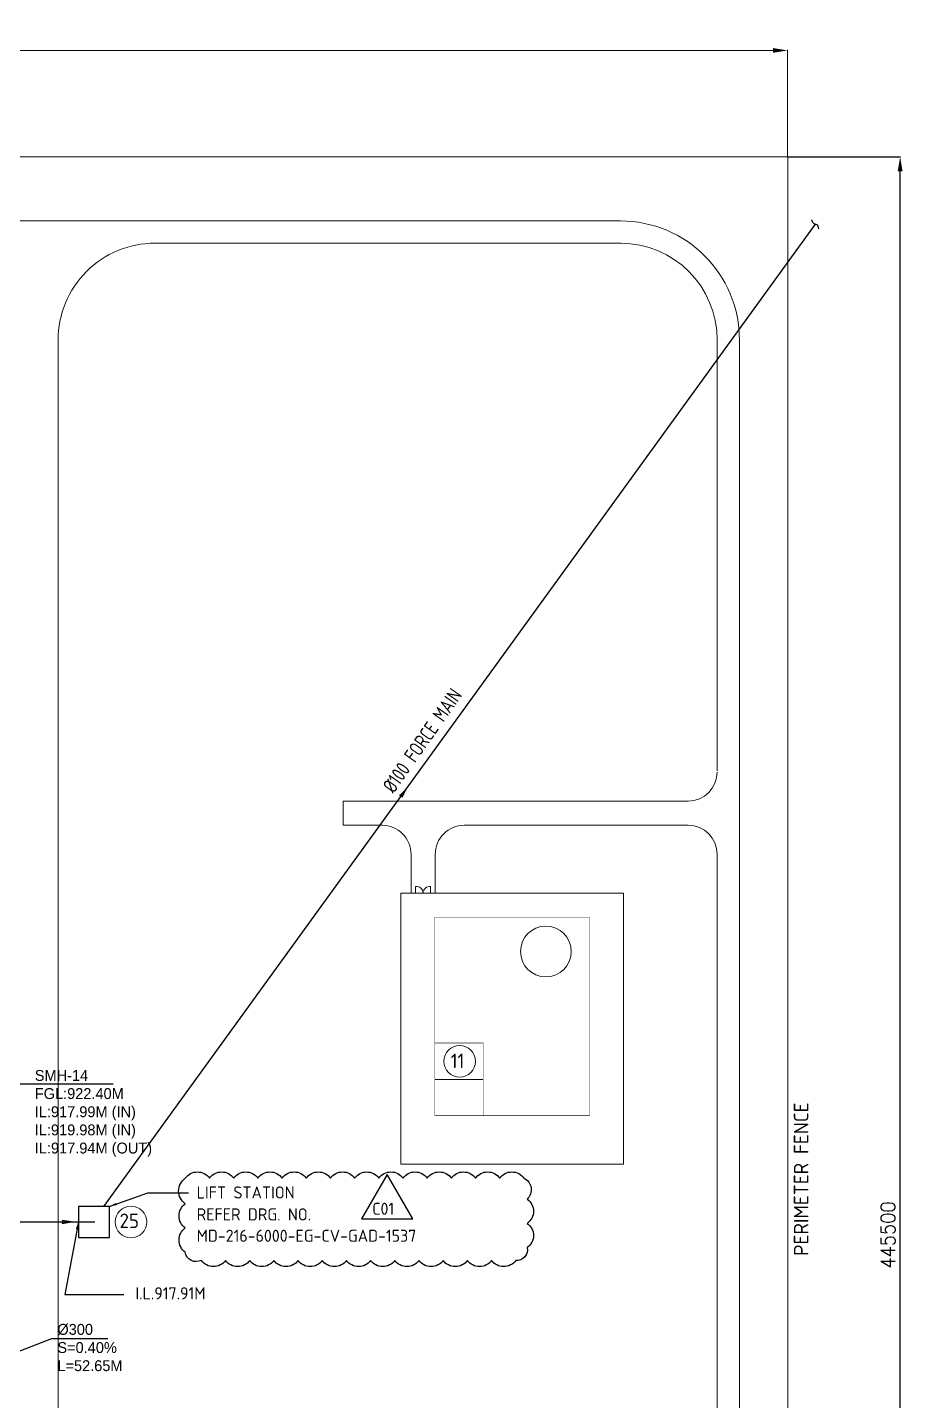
# Model space of a CAD drawing. Header units: metres. Extents: x 6917732 to 8046551, y 3602874 to 4094271.
# Drawn here: x 7337474 to 7518362, y 3810616 to 4094271 of the extents above; entities that cross this region are included whole.
import ezdxf

# ---------------------------------------------------------------- set-up
doc = ezdxf.new("R2010")
doc.units = ezdxf.units.M
doc.header["$LTSCALE"] = 0.5
doc.header["$MEASUREMENT"] = 0
doc.header["$PDMODE"] = 2
doc.header["$PDSIZE"] = 0.1
doc.linetypes.add('03000 - Plant Layout 1$0$CENTER2', pattern=[1.125, 0.75, -0.125, 0.125, -0.125])
doc.linetypes.add('HIDDEN2', pattern=[4.7625, 3.175, -1.5875])
doc.layers.get('0').update_dxf_attribs({"linetype": 'CONTINUOUS'})
doc.layers.get('Defpoints').update_dxf_attribs({"linetype": 'CONTINUOUS'})
for name, color, linetype, lineweight in [('AN-TEXT', 7, 'CONTINUOUS', 40), ('DIMENSION', 2, 'CONTINUOUS', 18), ('Sewer Line', 4, 'CONTINUOUS', 25)]:
    doc.layers.add(name, color=color, linetype=linetype, lineweight=lineweight)
for name, color, linetype in [('CI-BUILDING', 2, 'CONTINUOUS'), ('CI-CEN', 1, '03000 - Plant Layout 1$0$CENTER2'), ('CI-FENCE', 4, 'FENCELINE1'), ('CI-ROAD', 11, 'CONTINUOUS'), ('P-Detl-Note', 2, 'CONTINUOUS'), ('RD-TXT', 7, 'CONTINUOUS'), ('SANITARY', 6, 'CONTINUOUS'), ('TXT-BLDG NO', 20, 'CONTINUOUS')]:
    doc.layers.add(name, color=color, linetype=linetype)
doc.layers.get('CI-CEN').off()
doc.styles.add('3.5mm', font='ISO3098B.shx', dxfattribs={"height": 3.5})
doc.styles.add('BASE PLAN SEWER$0$Style-font061', font='font061.shx')
doc.styles.add('ROMANS', font='ROMANS.shx', dxfattribs={"width": 0.9})
doc.linetypes.add('FENCELINE1', pattern='A,6.35,-2.54,[133,ltypeshp.shx,S=2.54,R=0,X=-2.54,Y=0],-2.54,25.4', length=36.83)
doc.dimstyles.new('1-200', dxfattribs={"dimtxt": 3000, "dimasz": 3000, "dimexe": 1000, "dimexo": 1000, "dimgap": 1000, "dimtad": 1, "dimdec": 0, "dimdsep": 46, "dimtxsty": 'ROMANS', "dimcen": 0, "dimclrd": 5, "dimclre": 5, "dimclrt": 2, "dimadec": 0, "dimazin": 2, "dimtfac": 1, "dimtdec": 0, "dimtmove": 2, "dimatfit": 2, "dimfxl": 1, "dimtolj": 1, "dimtzin": 0, "dimlwd": -1, "dimlwe": -1, "dimarcsym": 0})

# ---------------------------------------------------------------- blocks, each defined once
blk = doc.blocks.new('flow direction')
at = {"layer": 'Sewer Line'}
for p, q in [((40, 70), (-380, 0)), ((-380, 0), (40, -70))]:
    blk.add_line(p, q, dxfattribs=at)
blk.add_arc((82, 0), 81.6, 120.66001, 239.33999, dxfattribs=at)
blk = doc.blocks.new('*D149')
at = {"layer": 'Defpoints', "color": 0, "lineweight": -3, "transparency": 16777216}
for p in [(7144316, 4089521), (7144316, 4067568, 33), (7494556, 4067567, 33)]:
    blk.add_point(p, dxfattribs=at)
at = {"layer": 'DIMENSION', "color": 5, "transparency": 16777216}
for p, q in [((7144316, 4067668), (7144316, 4089621)), ((7491556, 4089521), (7147316, 4089521)), ((7494556, 4067667), (7494556, 4089621))]:
    blk.add_line(p, q, dxfattribs=at)
at = {"layer": 'DIMENSION', "color": 5, "lineweight": -3, "transparency": 16777216}
for points in [[(7147316, 4090021), (7147316, 4089021), (7144316, 4089521)], [(7491556, 4090021), (7491556, 4089021), (7494556, 4089521)]]:
    blk.add_solid(points, dxfattribs=at)
at = {"layer": 'DIMENSION', "color": 2, "transparency": 16777216, "insert": (7319436, 4092021), "char_height": 3000, "attachment_point": 5, "style": 'ROMANS', "bg_fill": 3, "box_fill_scale": 1.25, "bg_fill_color": 256, "bg_fill_true_color": 13158600, "bg_fill_transparency": 0}
blk.add_mtext('\\A1;350240', dxfattribs=at)
blk = doc.blocks.new('*D150')
at = {"color": 5, "transparency": 16777216}
for p, q in [((7494656, 4067566), (7517962, 4067566)), ((7517862, 3625066), (7517862, 4064566)), ((7494656, 3622066), (7517962, 3622066))]:
    blk.add_line(p, q, dxfattribs=at)
at = {"color": 5, "lineweight": -3, "transparency": 16777216}
for points in [[(7517362, 4064566), (7518362, 4064566), (7517862, 4067566)], [(7517362, 3625066), (7518362, 3625066), (7517862, 3622066)]]:
    blk.add_solid(points, dxfattribs=at)
at = {"layer": 'Defpoints', "color": 0, "lineweight": -3, "transparency": 16777216}
for p in [(7494556, 4067566, 33), (7517862, 4067566), (7494556, 3622066, 33)]:
    blk.add_point(p, dxfattribs=at)
at = {"color": 2, "lineweight": -3, "transparency": 16777216, "insert": (7515362, 3844816), "char_height": 3000, "attachment_point": 5, "rotation": 90, "style": 'ROMANS', "bg_fill": 3, "box_fill_scale": 1.25, "bg_fill_color": 256, "bg_fill_true_color": 13158600, "bg_fill_transparency": 0}
blk.add_mtext('\\A1;445500', dxfattribs=at)
blk = doc.blocks.new('sdsxdc')
at = {"layer": 'CI-BUILDING', "color": 15, "lineweight": 0}
for p, q in [((7431668, 3876962, 37), (7421668, 3876962, 37)), ((7354399, 3850708, 25), (7347999, 3850708, 25)), ((7347999, 3850708, 25), (7347999, 3844308, 25)), ((7354399, 3844308, 25), (7354399, 3850708, 25)), ((7347999, 3844308, 25), (7354399, 3844308, 25))]:
    blk.add_line(p, q, dxfattribs=at)
at = {"layer": 'CI-BUILDING', "color": 15, "lineweight": 0, "extrusion": (2.03758e-07, 8.17205e-07, 1), "const_width": 100, "elevation": 42}
blk.add_lwpolyline([(7421669, 3910462), (7453669, 3910461), (7453668, 3869461), (7421668, 3869462)], close=True, dxfattribs=at)
at = {"layer": 'CI-BUILDING', "color": 15, "lineweight": 0, "const_width": 100, "elevation": 37, "flags": 128}
blk.add_lwpolyline([(7421668, 3884462), (7431668, 3884462), (7431668, 3869462), (7421668, 3869462)], close=True, dxfattribs=at)
at = {"layer": 'CI-BUILDING', "color": 15, "lineweight": 0}
blk.add_circle((7444631, 3903383, 33), 5243, dxfattribs=at)
at = {"layer": 'CI-FENCE', "color": 15, "linetype": 'FENCELINE1', "lineweight": 0, "ltscale": 0.5}
for p, q in [((7494656, 4067566, 33), (7144416, 4067566, 33)), ((7494656, 3622066, 33), (7494656, 4067566, 33))]:
    blk.add_line(p, q, dxfattribs=at)
at = {"layer": 'CI-FENCE', "color": 15, "linetype": 'FENCELINE1', "lineweight": 0, "ltscale": 0.5, "extrusion": (2.03758e-07, 8.17205e-07, 1), "elevation": 42, "flags": 128}
blk.add_lwpolyline([(7417717, 3859462), (7414668, 3859462), (7414669, 3915462), (7460669, 3915461), (7460668, 3859461), (7417717, 3859462)], dxfattribs=at)
at = {"layer": 'CI-FENCE', "color": 15, "lineweight": 0, "ltscale": 0.03, "extrusion": (2.03746e-07, -2.33986e-07, 1), "elevation": 1}
blk.add_lwpolyline([(7417717, 3915461), (7417717, 3916798, -0.4485295), (7419265, 3915461, -0.8780488)], format="xyb", dxfattribs=at)
at = {"layer": 'CI-FENCE', "color": 15, "lineweight": 0, "ltscale": 0.03, "extrusion": (-2.03725e-07, -2.34004e-07, 1), "elevation": -2}
blk.add_lwpolyline([(7420814, 3915461), (7420814, 3916798, 0.4485295), (7419265, 3915461, 0.8780488)], format="xyb", dxfattribs=at)
at = {"layer": 'CI-ROAD', "color": 15, "lineweight": 0}
for p, q in [((7460057, 4054298), (7217775, 4054308)), ((7460226, 4049698, 33), (7363810, 4049702, 33)), ((7343810, 4029701, 0), (7343818, 3892529, 0)), ((7480056, 3940729), (7480056, 4029996)), ((7484656, 3656640), (7484656, 4029698)), ((7402766, 3934461, 37), (7474056, 3934461, 37)), ((7480056, 3656640), (7480056, 3923461)), ((7343818, 3892529, 0), (7343812, 3803098, 51))]:
    blk.add_line(p, q, dxfattribs=at)
at = {"layer": 'CI-ROAD', "color": 15, "lineweight": 0, "elevation": 37}
for points in [[(7402766, 3929461), (7402766, 3934461)], [(7416766, 3915461), (7416766, 3923461)]]:
    blk.add_lwpolyline(points, dxfattribs=at)
for points in [[(7416766, 3915492), (7416766, 3923461, 0.4142136), (7410766, 3929461), (7402766, 3929461)], [(7421766, 3915492), (7421766, 3923461, -0.4142136), (7427766, 3929461), (7474056, 3929461)]]:
    blk.add_lwpolyline(points, format="xyb", dxfattribs=at)
at = {"layer": 'CI-ROAD', "color": 15, "lineweight": 0}
for centre, radius, start, end in [((7460056, 4029698), 24600, 0, 89.99783), ((7363810, 4029702, 33), 20000, 89.99783, 180.00336), ((7460056, 4029698), 20000, 0, 89.99783), ((7474056, 3940461), 6000, 270, 0), ((7474056, 3923461), 6000, 0, 90)]:
    blk.add_arc(centre, radius, start, end, dxfattribs=at)
blk = doc.blocks.new('A$C65520D9C')
at = {"layer": 'CI-CEN', "color": 8, "linetype": 'HIDDEN2', "lineweight": 0, "ltscale": 2000}
blk.add_blockref('sdsxdc', (-7494656, -4067566, -33), dxfattribs=at)
blk = doc.blocks.new('A$C021B369C')
at = {"layer": 'RD-TXT', "color": 2}
blk.add_blockref('A$C65520D9C', (0, 0), dxfattribs=at)

msp = doc.modelspace()

# ---------------------------------------------------------------- linework, layer by layer
at = {"layer": 'AN-TEXT', "color": 2, "lineweight": 15}
for centre in [(7426813.2, 3880701.4, -0.3), (7358890.3, 3847508, 31.1)]:
    msp.add_circle(centre, 3267.7, dxfattribs=at)
at = {"layer": 'CI-BUILDING', "elevation": 31.1, "flags": 128}
msp.add_lwpolyline([(7348031, 3844308), (7354431, 3844308), (7354431, 3850708), (7348031, 3850708)], close=True, dxfattribs=at)
at = {"layer": 'RD-TXT', "color": 2}
msp.add_lwpolyline([(7370103.5, 3856547.7, -0.52056705), (7375103.5, 3856547.7, -0.52056705), (7380103.5, 3856547.7, -0.52056705), (7385103.5, 3856547.7, -0.52056705), (7390103.5, 3856547.7, -0.52056705), (7395103.5, 3856547.7, -0.52056705), (7400103.5, 3856547.7, -0.52056705), (7405103.5, 3856547.7, -0.52056705), (7410103.5, 3856547.7, -0.52056705), (7415103.5, 3856547.7, -0.52056705), (7420103.5, 3856547.7, -0.52056705), (7425103.5, 3856547.7, -0.52056705), (7430103.5, 3856547.7, -0.52056705), (7435103.5, 3856547.7, -0.52056705), (7440103.5, 3856547.7, -0.52056705), (7440774.6, 3852218.8, -0.52056705), (7440774.6, 3847218.8, -0.52056705), (7440774.6, 3842218.8, -0.52056705), (7438417.2, 3839576.2, -0.52056705), (7433417.2, 3839576.2, -0.52056705), (7428417.2, 3839576.2, -0.52056705), (7423417.2, 3839576.2, -0.52056705), (7418417.2, 3839576.2, -0.52056705), (7413417.2, 3839576.2, -0.52056705), (7408417.2, 3839576.2, -0.52056705), (7403417.2, 3839576.2, -0.52056705), (7398417.2, 3839576.2, -0.52056705), (7393417.2, 3839576.2, -0.52056705), (7388417.2, 3839576.2, -0.52056705), (7383417.2, 3839576.2, -0.52056705), (7378417.2, 3839576.2, -0.52056705), (7373417.2, 3839576.2, -0.52056705), (7370103.5, 3841262.6, -0.52056705), (7370103.5, 3846262.6, -0.52056705), (7370103.5, 3851262.6, -0.52056705)], format="xyb", close=True, dxfattribs=at)
msp.add_lwpolyline([(7411818.9, 3857281.3), (7406532.4, 3848124.8), (7417105.4, 3848124.8)], close=True, dxfattribs=at)
at = {"layer": 'Sewer Line'}
for p, q in [((7353271.9, 3850708, 31.1), (7500363.3, 4053634.4, 32.9)), ((7194930, 3847508.5, 65.8), (7351418, 3847507.8, 433.6)), ((7339845.3, 3847508, 31.1), (7348031, 3847508, 31.1))]:
    msp.add_line(p, q, dxfattribs=at)
msp.add_spline([(7501080.9, 4052685.6, 32.9), (7500691.6, 4053486.7, 32.9), (7499936.3, 4053830.2, 32.9), (7499661.4, 4054562.6, 32.9)], degree=3, dxfattribs=at)

# ---------------------------------------------------------------- block references
for p, xscale, yscale, zscale, rotation in [((7414774.7, 3935560.1, 31.9), 4.500000000000002, 4.500000000000002, 4.500000000000002, 233.9999999999999), ((7344804.7, 3847508, 329.2), 4.5, 4.5, 4.5, 180)]:
    msp.add_blockref('flow direction', p, dxfattribs=dict(at, xscale=xscale, yscale=yscale, zscale=zscale, rotation=rotation))

# ---------------------------------------------------------------- texts
at = {"layer": 'AN-TEXT', "color": 2, "insert": (7495892.8, 3840497.2, 32.9), "char_height": 3000, "attachment_point": 1, "rotation": 90, "style": '3.5mm'}
msp.add_mtext_dynamic_manual_height_columns('PERIMETER FENCE', width=65362.927, gutter_width=20, heights=[0], dxfattribs=at)
at = {"layer": 'AN-TEXT', "color": 20, "insert": (7356501.9, 3849238.2, 31.1), "char_height": 3000, "attachment_point": 1, "style": '3.5mm'}
msp.add_mtext_dynamic_manual_height_columns('25', width=34795.731, gutter_width=20, heights=[0], dxfattribs=at)
at = {"layer": 'P-Detl-Note', "ltscale": 10, "char_height": 2250, "attachment_point": 1, "style": 'BASE PLAN SEWER$0$Style-font061'}
for s, insert, width in [('SMH-14\\PFGL:922.40M \\PIL:917.99M (IN)\\PIL:919.98M (IN)\\PIL:917.94M (OUT)', (7338990.4, 3878903.1, -310.4), 29981.412), ('%%C300\\PS=0.40%\\PL=52.65M', (7343662.1, 3826440.8, 179.8), 22122.162)]:
    msp.add_mtext(s, dxfattribs=dict(at, insert=insert, width=width))
at = {"layer": 'RD-TXT', "color": 2, "style": '3.5mm', "width": 0.8}
msp.add_text('%%C100 FORCE MAIN', height=3000, rotation=55, dxfattribs=at).set_placement((7413163, 3935872, -37965.7))
at = {"layer": 'RD-TXT', "color": 2, "char_height": 2500, "attachment_point": 1, "style": '3.5mm'}
for s, width, insert in [('LIFT STATION', 65362.927, (7372450.8, 3854851.3, 1961.9)), ('REFER DRG. NO.  ', 100497.452, (7372450.8, 3850323.5, 1961.9)), ('C01', 65362.927, (7408745.2, 3851483.3, -1414.8)), ('MD-216-6000-EG-CV-GAD-1537{\\fTimes New Roman|b0|i0|c0|p18;\\H0.83333x;\\~\\fSegoe UI|b0|i0|c0|p34;\\P} ', 100497.452, (7372450.8, 3845905.4, 1961.9)), ('I.L.917.91M', 65362.927, (7359799.5, 3834017.5, -1414.8))]:
    msp.add_mtext_dynamic_manual_height_columns(s, width=width, gutter_width=20, heights=[0], dxfattribs=dict(at, insert=insert))
at = {"layer": 'TXT-BLDG NO', "insert": (7424938.4, 3882273, -0.3), "char_height": 3000, "attachment_point": 1, "style": '3.5mm'}
msp.add_mtext_dynamic_manual_height_columns('11', width=34795.731, gutter_width=20, heights=[0], dxfattribs=at)

# ---------------------------------------------------------------- dimensions: what is measured, and where the dimension line sits
at = {"layer": 'DIMENSION', "color": 6}
dim = msp.add_linear_dim(base=(7144315.6, 4089521.1, 32.9), p1=(7494555.6, 4067567.4, 66.1), p2=(7144315.6, 4067568.4, 66.1), dimstyle='1-200', override={"dimexe": 100, "dimexo": 100, "dimaunit": 1, "dimadec": 3, "dimfxl": 0.0625, "dimtfill": 1, "dimarcsym": 2}, dxfattribs=at)
dim.commit()
dim.dimension.update_dxf_attribs({"geometry": '*D149', "text_midpoint": (7319435.6, 4092021.1, 32.9)})

# ---------------------------------------------------------------- leaders
at = {"layer": 'SANITARY', "color": 3, "lineweight": -3}
for points in [[(7333058.1, 3847508.4), (7334265.4, 3876013.1), (7355167.6, 3876016.5)], [(7354431, 3850708, 31.1), (7362353.7, 3853531.6, 31.1), (7370772.8, 3853531.6, 31.1)], [(7347999.4, 3847507.8, -1494.2), (7345225.1, 3832534.6, -1494.2), (7357374.1, 3832534.6, -1494.2)], [(7333057.9, 3819757.7), (7342516.5, 3823462.1), (7354124.1, 3823462.1)]]:
    msp.add_leader(points, dimstyle='1-200', override={"dimasz": 1500, "dimexe": 100, "dimexo": 100, "dimtad": 0, "dimaunit": 1, "dimadec": 3, "dimfxl": 10, "dimtfill": 1, "dimarcsym": 2}, dxfattribs=at)

# ---------------------------------------------------------------- next in the draw order: dimensions: what is measured, and where the dimension line sits
at = {"color": 3, "lineweight": -3}
dim = msp.add_linear_dim(base=(7517862.1, 4067566.2, 32.9), p1=(7494555.6, 3622066.2, 66.1), p2=(7494555.6, 4067566.2, 66.1), angle=90, dimstyle='1-200', override={"dimexe": 100, "dimexo": 100, "dimaunit": 1, "dimadec": 3, "dimfxl": 0.088, "dimtfill": 1, "dimarcsym": 2}, dxfattribs=at)
dim.commit()
dim.dimension.update_dxf_attribs({"geometry": '*D150', "text_midpoint": (7515362.1, 3844816.2, 32.9)})

# ---------------------------------------------------------------- next in the draw order: block references
at = {"layer": 'RD-TXT', "color": 2, "lineweight": -3}
msp.add_blockref('A$C021B369C', (7494655.6, 4067566.2, 32.9), dxfattribs=at)

doc.saveas('drawing.dxf')
